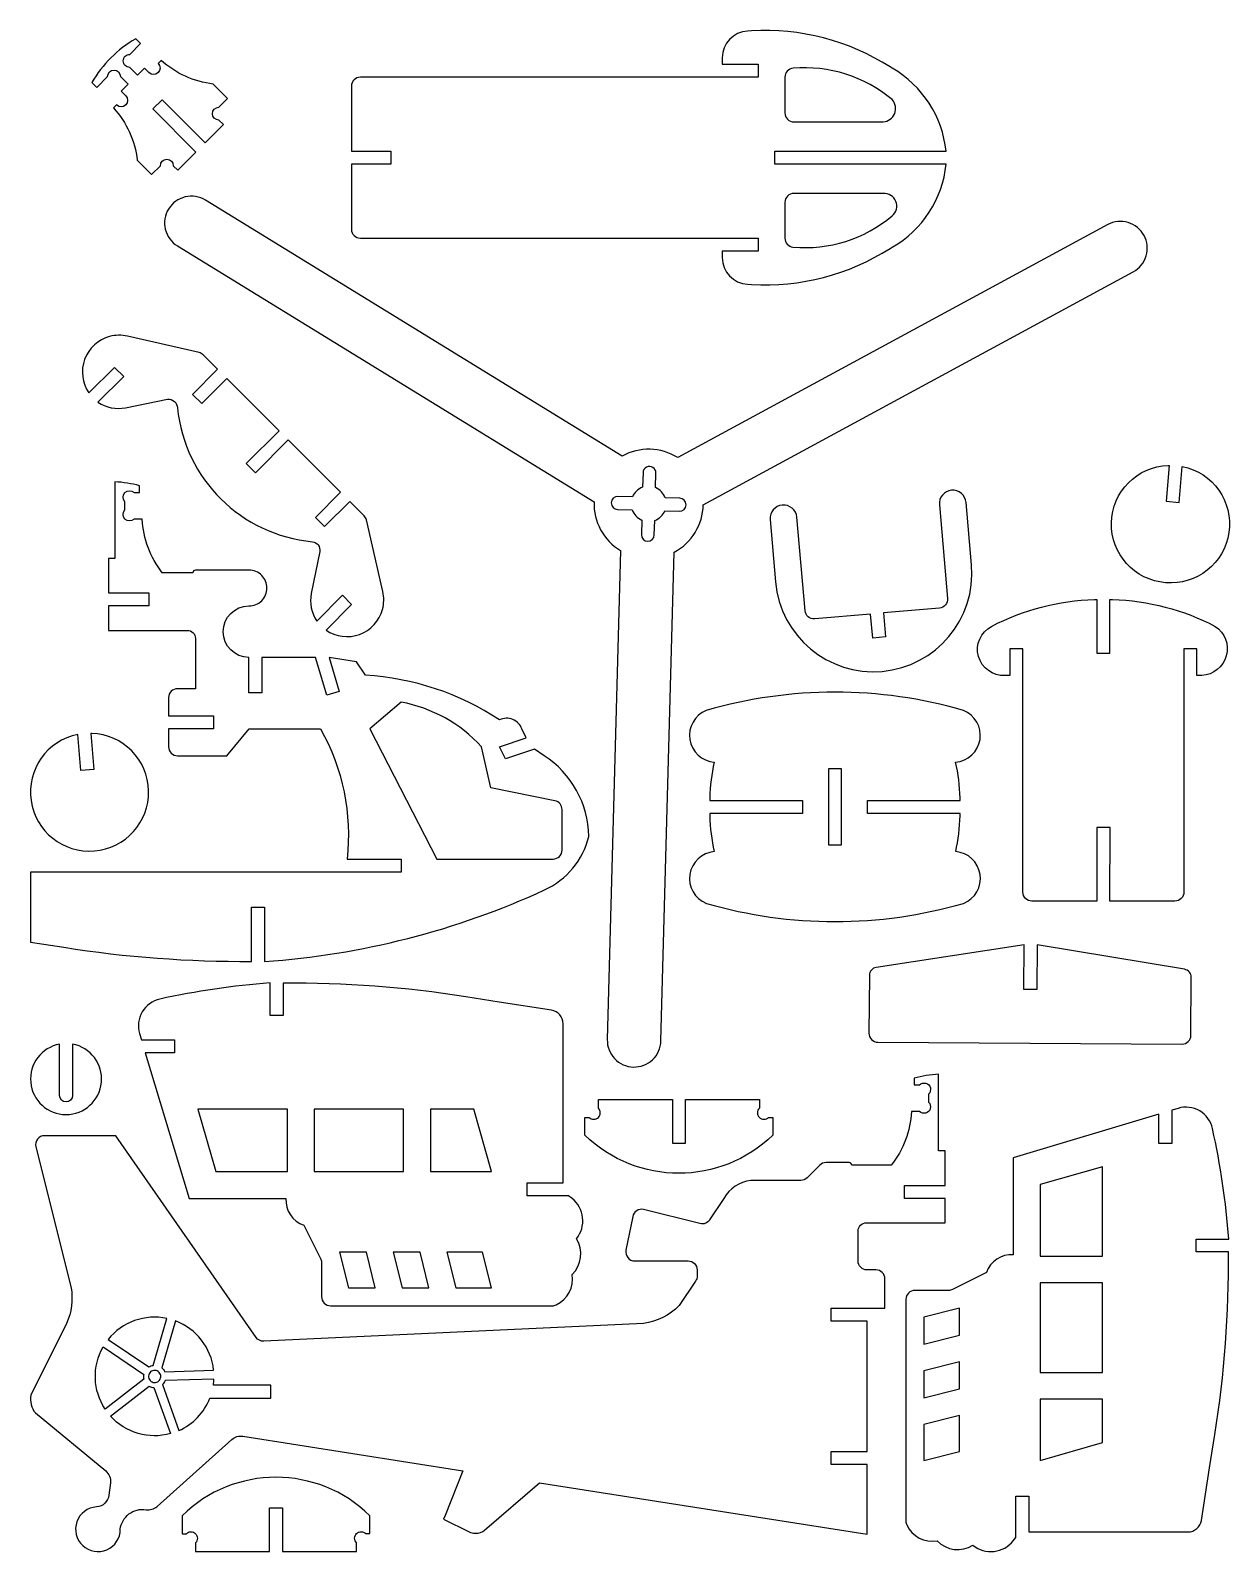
# Model space of a CAD drawing. Extents: x 3 to 447, y 14 to 576.
import ezdxf

# ---------------------------------------------------------------- set-up
doc = ezdxf.new("R2010")
doc.units = 0
doc.header["$MEASUREMENT"] = 0
doc.layers.add('EXT', color=1, linetype='CONTINUOUS')
doc.layers.add('INT', color=150, linetype='CONTINUOUS')

msp = doc.modelspace()

# ---------------------------------------------------------------- linework, layer by layer
at = {"layer": 'EXT'}
for points in [[(122.03, 526.92), (122.03, 502.85, 0.414212), (125.34, 499.54), (272.48, 499.54), (272.48, 494.74), (259.25, 494.74), (259.25, 492.37, 0.397592), (268.61, 482.46), (270.07, 482.38, 0.15723), (321.32, 495.73), (322.11, 496.23, 0.243272), (342.07, 526.92), (278.73, 526.92), (278.73, 531.72), (342.07, 531.72, 0.239608), (322.11, 562.41), (321.32, 562.91, 0.157229), (270.07, 576.26), (268.61, 576.18, 0.397586), (259.25, 566.27), (259.25, 563.9), (272.48, 563.9), (272.48, 559.1), (125.34, 559.1, 0.414223), (122.03, 555.79), (122.03, 531.72), (136.64, 531.72), (136.64, 526.92)], [(48.09, 523.1), (51.34, 526.35, -1), (56.14, 526.35), (57.8, 524.69), (64.53, 531.42), (48.58, 547.36), (51.98, 550.76), (67.92, 534.81), (74.65, 541.54), (72.99, 543.2, -1), (72.99, 548), (76.24, 551.25), (70.94, 556.55, -0.157119), (51.64, 565.32), (50.51, 564.19, -1), (47.12, 560.8), (45.42, 562.49), (42.83, 559.9), (40, 562.74, -0.414214), (37.6, 565.14, -0.414214), (40, 567.54), (44, 571.54), (42.21, 573.32, 0.130781), (26.01, 557.13), (27.8, 555.34), (31.8, 559.34, -1), (36.6, 559.34), (39.44, 556.51), (36.84, 553.92), (38.54, 552.22, -1), (35.15, 548.83), (34.02, 547.7, -0.157119), (42.79, 528.4)], [(401.84, 504.54), (242.76, 418.36, 0.273422), (222.2, 418.92), (68.03, 513.6, 0.414214), (54.38, 510.33, 0.414214), (57.64, 496.68), (211.81, 402, 0.273422), (221.61, 383.92), (216.7, 203.07, 0.414214), (226.36, 192.87, 0.414214), (236.55, 202.53), (241.45, 383.38, 0.273422), (252.22, 400.91), (411.29, 487.09, 0.414214), (415.29, 500.54, 0.414214)], [(39.19, 463.29, 0.123313), (32.57, 463.15, 0.51681), (24.9, 442.26), (34.39, 451.74), (37.78, 448.35), (28.25, 438.82, 0.197643), (38.44, 436.82), (54.01, 439.92, -0.446162), (57.67, 436.73, 0.358216), (107.59, 387.24, -0.446162), (110.3, 383.63), (107.2, 368.06, 0.197643), (109.2, 357.87), (118.73, 367.4), (122.12, 364.01), (112.64, 354.52, 0.51681), (133.53, 362.19, 0.123313), (133.67, 368.81), (127.58, 395.33, 0.14089), (126.77, 396.79), (121.42, 402.14), (112.13, 392.85), (108.74, 396.25), (118.03, 405.54), (98.67, 424.89), (86.52, 412.75), (83.13, 416.14), (95.27, 428.29), (75.91, 447.65), (66.63, 438.36), (63.23, 441.75), (72.52, 451.04), (67.17, 456.39, 0.14089), (65.71, 457.2)], [(429.46, 415.09, -0.946212), (423.28, 372.08, -0.946213), (424.22, 415.49), (424.63, 415.46), (423.51, 402.21), (428.29, 401.79)], [(3.31, 239.1), (15.67, 237.16, 0.040735), (85.09, 231.96), (85.09, 252.08), (89.89, 252.08), (89.89, 231.87, 0.09037), (193.49, 258.38, 0.228411), (209.89, 278.17), (209.92, 278.26, 0.248433), (193.37, 308.04), (189.75, 310.42), (179.07, 306.86), (176.83, 311.35), (186.75, 314.66), (185.1, 317.97, 0.448509), (176.83, 321.28, 0.133063), (127.2, 337.82), (123.89, 342.78), (113.74, 344.44), (117.52, 331.85), (112.92, 330.47), (108.73, 344.44), (88.9, 344.44), (88.9, 331.3), (84.1, 331.3), (84.1, 344.44, -1), (84.1, 363.46, 0.417792), (90.8, 370.08, 0.414216), (84.18, 376.7), (64.33, 376.7, 0.414217), (63.39, 375.75), (52.07, 375.75, -0.157119), (44.63, 395.6), (41.61, 395.6, -1), (38.23, 399), (38.23, 402.01, -1), (41.61, 405.41), (43.62, 405.41), (43.62, 407.93, 0.051586), (34.56, 409.4), (34.56, 381.03), (32.16, 381.03), (32.16, 368.26), (47.11, 368.26), (47.11, 363.46), (32.16, 363.46), (32.16, 354.44), (61.3, 354.44, -0.414214), (64.33, 351.41), (64.33, 332.86), (57.71, 332.86, 0.414214), (54.4, 329.55), (54.4, 322.77), (70.95, 322.77), (70.95, 317.97), (54.4, 317.97), (54.4, 311.35, 0.414206), (57.71, 308.04), (75.91, 308.04), (84.18, 317.97), (110.65, 317.97, -0.157226), (120.4, 269.83), (140.43, 269.83), (140.43, 265.03), (3.31, 265.03)], [(344.09, 406.27, 0.414214), (339.58, 400.89), (342.6, 366.28, -0.414215), (339.6, 362.7), (318.91, 360.89), (319.69, 352.01), (314.91, 351.59), (314.13, 360.47), (293.45, 358.66, -0.414214), (289.87, 361.67), (286.84, 396.28, 0.999989), (276.95, 395.41), (278.97, 372.34, 0.999999), (351.48, 378.69), (349.47, 401.76, 0.414214)], [(358.9, 355.92, -0.113052), (396.95, 365.85), (397.86, 365.85), (397.86, 346), (402.66, 346), (402.66, 365.85), (403.57, 365.85, -0.113484), (441.62, 355.92, -0.724288), (436.66, 337.72), (434.84, 337.72), (434.84, 347.65), (430.04, 347.65), (430.04, 257.58, -0.414213), (426.73, 254.27), (402.66, 254.27), (402.7, 281.47), (397.82, 281.47), (397.86, 254.27), (373.79, 254.27, -0.414205), (370.48, 257.58), (370.48, 347.65), (365.68, 347.65), (365.68, 337.72), (363.87, 337.72, -0.807979)], [(347.25, 292.44, 0.045756), (345.59, 305.68, 0.789355), (348.51, 324.83, 0.141536), (253.34, 324.82, 0.789361), (256.26, 305.67, 0.045857), (254.6, 292.43), (254.6, 291.53), (288.93, 291.53), (288.93, 286.73), (254.61, 286.73), (254.61, 285.81, 0.045752), (256.26, 272.58, 0.789364), (253.35, 253.42, 0.141536), (348.52, 253.43, 0.789363), (345.6, 272.59, 0.045857), (347.25, 285.82), (347.25, 286.73), (312.92, 286.73), (312.92, 291.53), (347.25, 291.53)], [(20.75, 315.9, 0.946212), (26.93, 272.88, 0.946213), (25.99, 316.3), (25.58, 316.26), (26.7, 303.01), (21.92, 302.59)], [(313.66, 226.77), (313.53, 205.39, 0.414223), (316.82, 202.06), (429.31, 201.36, 0.414213), (432.64, 204.65), (432.78, 226.02, 0.368509), (430.24, 229.03), (375.69, 238.1), (375.59, 221.54), (370.79, 221.57), (370.89, 238.13), (316.24, 229.74, 0.368509)], [(196.09, 213.87), (176.7, 216.93), (164.33, 218.87, 0.040783), (96.8, 223.92), (96.8, 211.88), (92, 211.88), (92, 223.98, 0.036117), (51.15, 218, 0.436012), (43.65, 205.23), (44.33, 202.98), (56.62, 202.98), (56.62, 198.18), (45.77, 198.18), (61.95, 144.25), (97.79, 144.25, 0.333971), (104.41, 134.33), (110.67, 121.79, -0.116438), (111.02, 120.31), (111.02, 107.86, 0.414222), (114.33, 104.55), (196.39, 104.55, 0.109731), (197.79, 104.86, 0.338506), (203.67, 116.13, 0.354295), (205.32, 129.36, 0.414214), (203.67, 144.25), (202.38, 145.24), (187.12, 145.24), (187.12, 150.04), (200.36, 150.04), (200.36, 208.88, 0.369183)], [(14.05, 201.34, 0.912113), (16.45, 175.28, 0.912113), (18.85, 201.34), (18.85, 182.36, -1), (14.05, 182.36)], [(36.52, 21.87, -0.427137), (46.04, 29.1, 0.225658), (50.13, 30.3), (77.83, 55.08, -0.220022), (81.81, 56.3), (163.29, 43.47), (156.7, 26.99), (156.16, 25.6), (165.57, 20.9, 0.116431), (167.79, 20.37), (168.09, 20.37, 0.179032), (171.32, 21.57), (191.67, 39.01), (312.81, 20.03), (312.81, 45.86), (299.57, 45.86), (299.57, 50.66), (312.81, 50.66), (312.81, 98.8), (299.57, 98.8), (299.57, 103.6), (319.42, 103.6), (319.42, 114.51, 0.414214), (316.11, 117.82), (312.81, 117.82, -0.414204), (309.5, 121.13), (309.5, 132.24, -0.414214), (312.53, 135.27), (341.66, 135.27), (341.66, 144.29), (326.72, 144.29), (326.72, 149.09), (341.66, 149.09), (341.66, 161.86), (339.26, 161.86), (339.26, 190.23, 0.051586), (330.21, 188.76), (330.21, 186.24), (332.22, 186.24, -1), (335.6, 182.84), (335.6, 179.83, -1), (332.22, 176.44), (329.2, 176.44, -0.157119), (321.76, 156.58), (307.13, 156.58, 0.414208), (306.19, 157.53), (297.63, 157.53, 0.198931), (295.29, 156.56), (290.61, 151.88, -0.198915), (288.27, 150.91), (269.79, 150.91, 0.238126), (259.87, 144.29), (254.54, 136.31, -0.316952), (250.99, 134.93), (230.14, 140.14, 0.428215), (226.1, 137.58), (223.6, 125.09, 0.473293), (226.84, 121.13), (246.63, 121.13, -0.414214), (249.94, 117.82), (249.94, 115.52, -0.148076), (249.38, 113.68), (243.32, 104.59, -0.162276), (230.09, 97.97), (89.64, 91.44, -0.257871), (86.77, 92.85), (34.87, 167.46), (8.5, 167.46, 0.487944), (5.29, 163.34), (18.33, 111.21, -0.145541), (16.67, 97.97), (3.44, 71.5, 0.215752), (5.09, 64.88), (31.11, 43.46, -0.256995), (32.88, 39.01), (32.31, 34.46, -0.359571), (27.71, 30.12, 0.656356), (22.6, 15.83, 0.656356)], [(272.96, 177.64, 0.414218), (272.96, 174.24, 0.414218), (276.36, 174.24), (277.93, 174.25), (277.93, 167.63, -0.404747), (208.44, 167.62), (208.44, 174.23), (210.01, 174.23, 0.414264), (213.41, 174.23, 0.414264), (213.41, 177.63), (213.41, 180.85), (240.79, 180.86), (240.79, 164.68), (245.58, 164.68), (245.58, 180.86), (272.96, 180.86)], [(436.51, 25.15), (439.56, 44.54), (441.51, 56.91, 0.040783), (446.56, 124.44), (434.52, 124.44), (434.52, 129.24), (446.61, 129.24, 0.036117), (440.63, 170.09, 0.436012), (427.86, 177.59), (425.62, 176.91), (425.62, 164.63), (420.82, 164.63), (420.82, 175.47), (366.88, 159.3), (366.89, 123.45, 0.333971), (356.96, 116.84), (344.42, 110.57, -0.116438), (342.94, 110.22), (330.49, 110.22, 0.414222), (327.18, 106.91), (327.18, 24.85, 0.109731), (327.49, 23.45, 0.338506), (338.76, 17.57, 0.354295), (352, 15.92, 0.414214), (366.89, 17.57), (367.88, 18.86), (367.88, 34.12), (372.68, 34.12), (372.68, 20.88), (431.52, 20.88, 0.369183)], [(32.06, 92.06), (47.03, 81.89, -0.108827), (48.7, 82.49), (53.75, 99.87, 0.283707)], [(52.97, 80.16), (71.06, 80.73, 0.283707), (56.93, 98.95), (51.88, 81.57, -0.108827)], [(30.92, 66.28, -0.283707), (30.2, 89.32), (45.17, 79.15, 0.108827), (45.23, 77.37)], [(49.35, 80.64, 0.414214), (46.98, 78.51, 0.414214), (49.12, 76.14, 0.414214), (51.49, 78.27, 0.414214)], [(32.95, 63.66), (47.25, 74.76, 0.108827), (48.96, 74.26), (55.09, 57.23, -0.283707)], [(58.21, 58.36, 0.196441), (69.67, 70.37), (92.17, 70.37), (92.17, 75.17), (70.95, 75.17, 0.025786), (71.17, 77.43), (53.08, 76.86, -0.108827), (52.08, 75.38)], [(64.36, 16.82), (64.36, 13.6), (91.74, 13.61), (91.73, 29.79), (96.53, 29.79), (96.53, 13.61), (123.91, 13.61), (123.91, 16.83, -0.414218), (123.91, 20.23, -0.414218), (127.31, 20.23), (128.88, 20.23), (128.87, 26.85, 0.410214), (59.39, 26.83), (59.39, 20.22), (60.96, 20.22, -0.414214), (64.35, 20.22, -0.414214)]]:
    msp.add_lwpolyline(points, format="xyb", close=True, dxfattribs=at)
at = {"layer": 'INT'}
for points in [[(285.72, 542.56), (318.8, 542.56, 0.622874), (322.11, 550.83, 0.198157), (285.43, 562.38, 0.389229), (282.41, 559.09), (282.41, 545.86, 0.414215)], [(285.41, 496.26, 0.201213), (322.11, 507.81, 0.728824), (318.8, 516.09), (285.72, 516.09, 0.414214), (282.41, 512.78), (282.41, 499.55, 0.387473)], [(229.3, 389.87, 1), (234.1, 389.74), (234.24, 395.12, 0.207133), (238, 398.69), (243.39, 398.54, 1), (243.52, 403.34), (238.13, 403.48, 0.207133), (234.57, 407.24), (234.72, 412.63, 1), (229.92, 412.76), (229.77, 407.37, 0.207133), (226.01, 403.81), (220.63, 403.96, 1), (220.5, 399.16), (225.88, 399.01, 0.207133), (229.44, 395.25)], [(140.43, 327.89), (128.85, 317.97), (153.67, 269.83), (196.68, 269.83, 0.414204), (199.99, 273.14), (199.99, 288.12, 0.357498), (197.33, 291.37), (173.6, 296.11), (170.21, 311.35, 0.162278)]]:
    msp.add_lwpolyline(points, format="xyb", close=True, dxfattribs=at)
for points in [[(303.33, 303.14), (298.53, 303.14), (298.53, 275.11), (303.33, 275.11)], [(71.87, 154.18), (98.34, 154.18), (98.34, 177.34), (65.25, 177.34)], [(108.27, 177.34), (108.27, 154.18), (141.36, 154.18), (141.36, 177.34)], [(151.28, 177.34), (151.28, 154.18), (173.89, 154.18), (167.27, 177.34)], [(376.81, 149.37), (376.81, 122.9), (399.97, 122.9), (399.97, 155.99)], [(117.64, 124.4), (120.95, 111.16), (130.88, 111.17), (127.57, 124.4)], [(137.49, 124.4), (140.8, 111.17), (150.73, 111.17), (147.42, 124.4)], [(157.35, 124.4), (160.65, 111.17), (173.89, 111.17), (170.58, 124.4)], [(399.97, 112.97), (376.81, 112.97), (376.81, 79.89), (399.97, 79.89)], [(347.03, 103.6), (333.8, 100.29), (333.8, 90.37), (347.03, 93.67)], [(347.03, 83.75), (333.8, 80.44), (333.8, 70.51), (347.03, 73.82)], [(399.97, 69.96), (376.81, 69.96), (376.81, 47.35), (399.97, 53.97)], [(347.03, 63.9), (333.8, 60.59), (333.8, 47.35), (347.03, 50.66)]]:
    msp.add_lwpolyline(points, close=True, dxfattribs=at)

doc.saveas('drawing.dxf')
